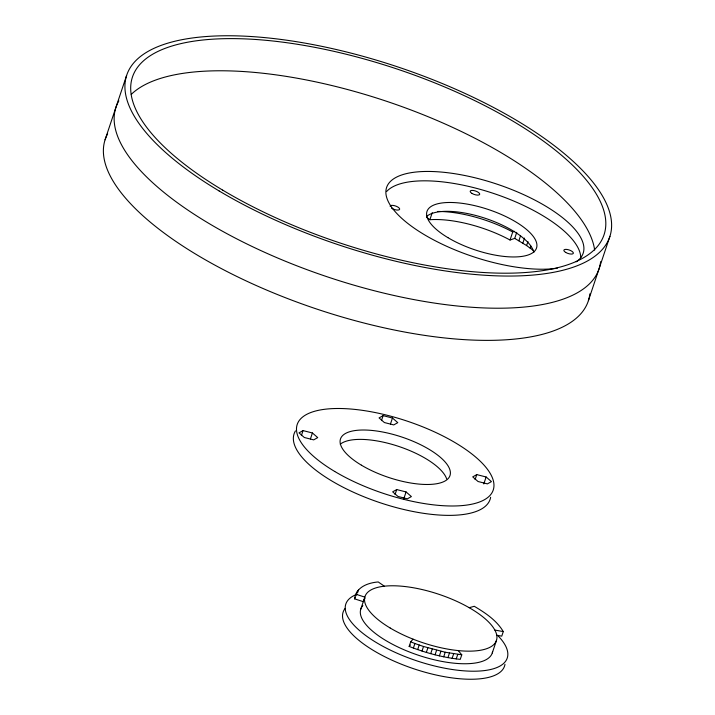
<?xml version="1.0" encoding="UTF-8"?>
<svg xmlns="http://www.w3.org/2000/svg" width="715" height="715" viewBox="0 0 715 715"><rect width="100%" height="100%" fill="white"/><g stroke="black" fill="none" stroke-linecap="round" stroke-linejoin="round"><path stroke-width="1.07" d="M126.6 75.477L105.078 139.791M588.4 300.649L609.922 236.334M301.39 435.578L303.053 430.6L312.419 432.977L317.728 437.607L313.688 439.877L304.322 437.5L299.013 432.87L303.053 430.6M310.417 438.947L312.419 432.977M533.372 250.5L526.598 245.549L514.72 238.39L510.036 240.017A69.909 25.731 18.5 0 0 429.885 219.711L432.244 212.677M381.444 420.626L383.106 415.647L392.472 418.016L397.781 422.654L393.742 424.916L384.375 422.547L379.066 417.909L383.106 415.647M390.47 423.995L392.472 418.016M364.927 598.312A69.301 25.508 18.5 0 0 363.309 601.673L354.631 598.866C355.802 587.104 368.171 582.743 378.244 581.956L384.348 586.202M355.981 595.783L357.5 591.225M357.634 592.547L358.546 589.812M395.046 494.548L396.718 489.569L406.075 491.938L411.393 496.576L407.344 498.838L397.987 496.469L392.669 491.831L396.718 489.569M403.743 498.909L406.075 491.938M510.036 240.017L512.726 231.982L514.603 231.329M514.72 238.39L516.739 232.357M518.884 240.732L520.565 235.7M522.853 243.118L524.533 238.095M526.598 245.549L527.947 241.536M530.11 248.016L530.78 246.005M458.172 650.587L461.783 654.806L460.254 659.364C442.719 657.505 425.55 652.858 409.159 646.423L410.687 641.864L413.02 639.147M413.395 648.049L414.915 643.491L410.687 641.864M417.676 649.586L419.205 645.028L414.915 643.491M475.1 479.586L476.771 474.608L486.128 476.985L491.446 481.615L487.398 483.885L478.04 481.508L472.722 476.878L476.771 474.608M422.002 651.043L423.53 646.485L445.222 652.232L461.783 654.806M426.355 652.402L427.874 647.844M483.796 483.948L486.128 476.985M430.707 653.653L432.235 649.104M435.06 654.806L436.588 650.257M439.394 655.861L440.923 651.302M443.693 656.79L445.222 652.232M447.947 657.612L449.467 653.054M452.13 658.318L453.659 653.76M456.242 658.899L457.761 654.35M492.277 652.947L496.487 640.354M469.21 607.696L474.268 606.284C485.279 612.844 496.621 620.307 503.28 631.586L501.76 636.144L496.487 635.188M360.771 609.18L364.829 597.123L356.159 594.308L356.705 592.726M354.631 598.866L355.185 597.275M409.159 646.423L410.33 645.064M494.843 630.058L503.28 631.586M419.205 645.028L423.53 646.485M426.596 217.271L429.885 219.711M492.599 651.615A69.301 25.508 18.5 0 1 415.209 654.145A69.301 25.508 18.5 0 1 362.871 605.578M504.978 664.342A85.103 31.326 18.5 0 1 410.893 667.783A85.103 31.326 18.5 0 1 345.148 608.411M497.622 635.412A85.103 31.326 18.5 0 1 477.718 671.126A85.103 31.326 18.5 0 1 373.203 640.622A85.103 31.326 18.5 0 1 356.803 594.326M490.624 497.265A103.335 38.038 18.5 0 1 378.7 502.252A103.335 38.038 18.5 0 1 295.465 430.895M340.26 444.221A57.745 21.262 18.5 0 1 397.612 446.062A57.745 21.262 18.5 0 1 446.652 478.853M600.618 261.672A254.701 93.763 18.5 0 1 328.185 277.125A254.701 93.763 18.5 0 1 118.86 100.833M131.229 94.425A248.614 91.52 18.5 0 1 387.316 101.53A248.614 91.52 18.5 0 1 594.657 250.107M589.866 293.838A254.701 93.763 18.5 0 1 318.658 309.693A254.701 93.763 18.5 0 1 107.625 133.839M437.526 211.479A69.909 25.731 18.5 0 1 512.726 231.982M426.962 216.162A57.745 21.262 18.5 0 1 486.272 218.647A57.745 21.262 18.5 0 1 533.801 252.493M386.547 191.602A103.639 38.154 18.5 0 1 495.182 193.98A103.639 38.154 18.5 0 1 580.777 257.659M557.343 268.197A103.639 38.154 18.5 0 1 394.251 210.594A103.639 38.154 18.5 0 1 484.064 180.171A103.639 38.154 18.5 0 1 576.183 261.815M390.113 206.224A5.014 1.85 18.5 0 1 396.325 206.278A5.014 1.85 18.5 0 1 399.006 209.879A5.014 1.85 18.5 0 1 391.525 208.128M390.202 628.029A69.301 25.508 18.5 0 0 496.344 640.756A69.301 25.508 18.5 0 0 405.655 586.613A69.301 25.508 18.5 0 0 390.202 628.029M334.718 471.462A103.335 38.038 18.5 0 0 493.055 490.517A103.335 38.038 18.5 0 0 357.911 409.749A103.335 38.038 18.5 0 0 334.718 471.462M361.415 465.188A57.745 21.262 18.5 0 0 449.896 475.832A57.745 21.262 18.5 0 0 374.374 430.707A57.745 21.262 18.5 0 0 361.415 465.188M219.121 190.95A254.701 93.763 18.5 0 0 609.368 237.916A254.701 93.763 18.5 0 0 276.285 38.851A254.701 93.763 18.5 0 0 219.121 190.95M222.678 190.119A248.614 91.52 18.5 0 0 603.621 235.959A248.614 91.52 18.5 0 0 278.484 41.64A248.614 91.52 18.5 0 0 222.678 190.119M447.939 237.666A57.745 21.262 18.5 0 0 536.42 248.311A57.745 21.262 18.5 0 0 460.898 203.176A57.745 21.262 18.5 0 0 447.939 237.666M565.672 252.413A5.014 1.85 18.5 0 0 573.35 253.333A5.014 1.85 18.5 0 0 566.798 249.419A5.014 1.85 18.5 0 0 565.672 252.413M472.007 193.443A5.014 1.85 18.5 0 0 479.694 194.373A5.014 1.85 18.5 0 0 473.133 190.449A5.014 1.85 18.5 0 0 472.007 193.443"/></g></svg>
